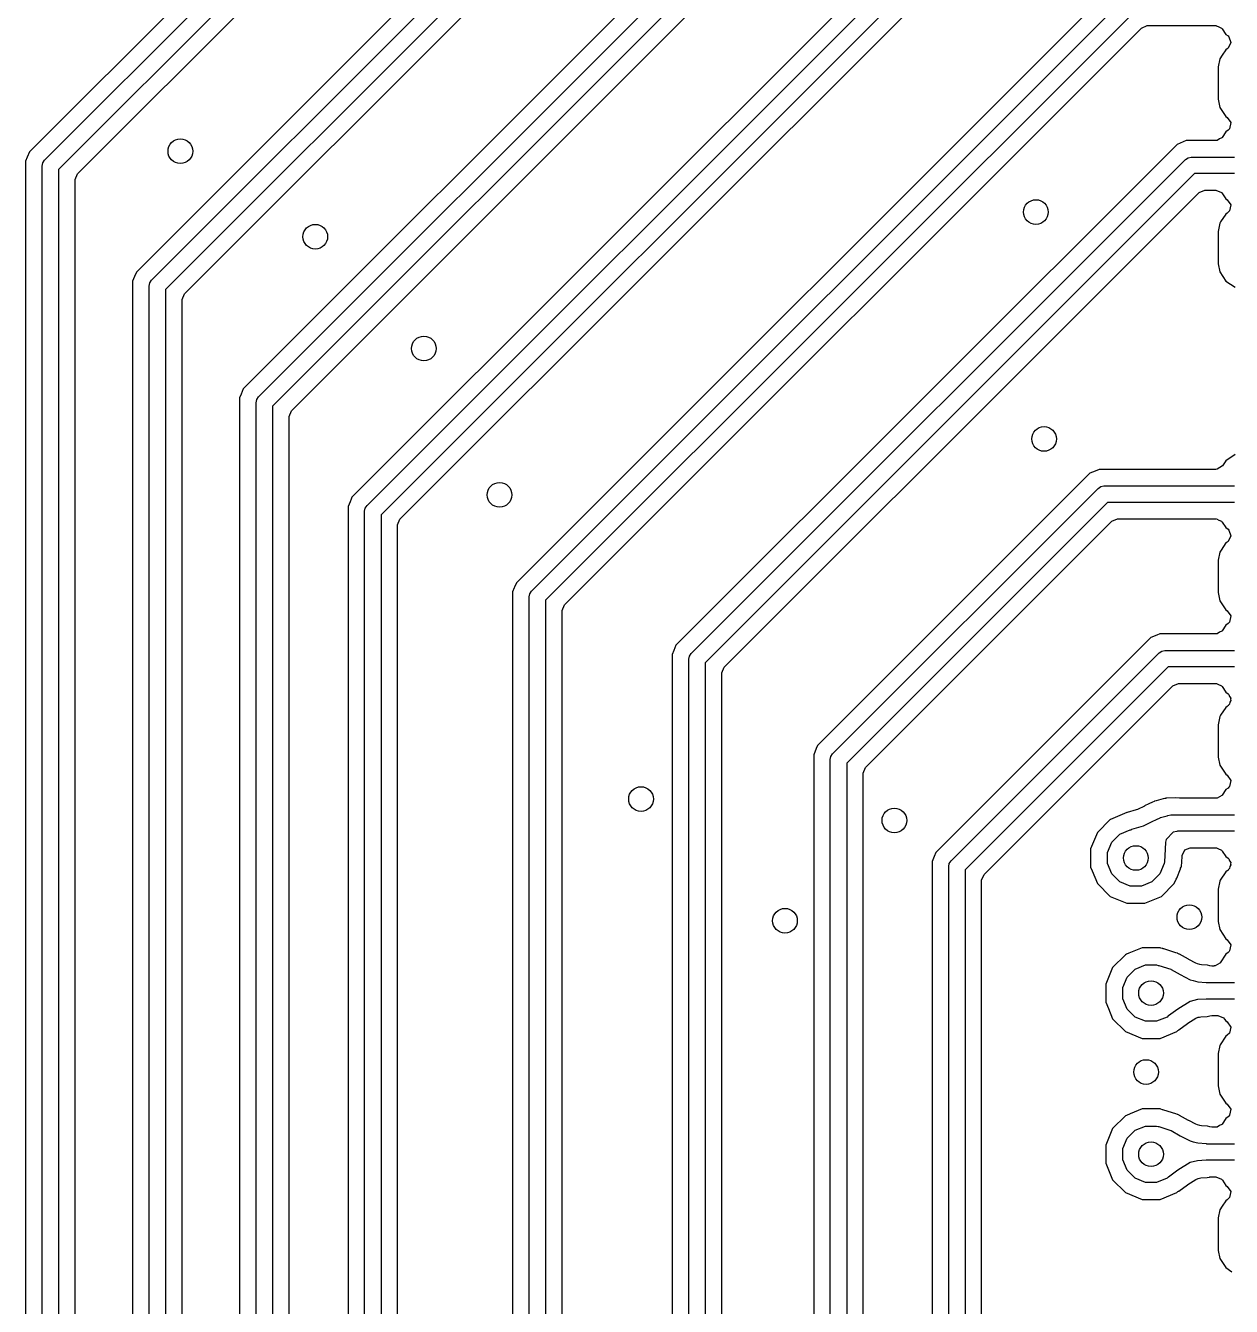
# Model space of a CAD drawing. Extents: x 114.9 to 199.6, y -137.1 to -76.7.
# Drawn here: x 173.15 to 180.48, y -113.12 to -105.33 of the extents above; entities that cross this region are included whole.
import ezdxf

# ---------------------------------------------------------------- set-up
doc = ezdxf.new("R2010")
doc.units = 0
doc.layers.add('BLACK', color=7, linetype='CONTINUOUS')

msp = doc.modelspace()

# ---------------------------------------------------------------- linework, layer by layer
at = {"layer": 'BLACK', "linetype": 'CONTINUOUS'}
for p, q in [((179.218744, -100.048415), (173.172413, -106.094745)), ((173.264645, -106.144645), (179.268644, -100.140645)), ((179.324711, -100.226), (173.35, -106.20071)), ((173.464852, -106.227987), (179.351987, -100.340852)), ((178.598745, -102.048413), (173.822414, -106.824745)), ((173.914645, -106.874645), (178.648645, -102.140645)), ((178.70471, -102.226), (174, -106.93071)), ((174.114852, -106.957988), (178.731988, -102.340852)), ((178.958744, -103.048415), (174.472413, -107.534745)), ((174.564645, -107.584645), (179.008645, -103.140645)), ((179.06471, -103.226), (174.65, -107.64071)), ((174.764852, -107.667987), (179.091987, -103.340852)), ((179.278744, -104.048415), (175.132414, -108.194744)), ((175.224645, -108.244645), (179.328644, -104.140645)), ((179.384711, -104.226), (175.31, -108.30071)), ((175.424852, -108.327987), (179.411987, -104.340852)), ((179.79875, -105.048409), (176.132414, -108.714745)), ((176.224645, -108.764645), (179.848645, -105.140645)), ((179.90471, -105.226), (176.31, -108.82071)), ((176.424852, -108.847988), (179.931988, -105.340852)), ((179.931988, -105.340852), (179.966636, -105.3265)), ((179.966636, -105.3265), (180.38301, -105.3265)), ((180.38301, -105.3265), (180.384924, -105.327293)), ((180.384924, -105.327293), (180.386897, -105.326654)), ((180.386897, -105.326654), (180.402, -105.334366)), ((180.402, -105.334366), (180.417658, -105.340852)), ((180.417658, -105.340852), (180.41979, -105.34345)), ((180.41979, -105.34345), (180.420297, -105.343709)), ((180.420297, -105.343709), (180.422159, -105.345893)), ((180.422159, -105.345893), (180.444569, -105.379431)), ((180.444569, -105.379431), (180.45894, -105.389034)), ((180.474912, -105.429887), (180.457857, -105.463287)), ((180.45894, -105.389034), (180.463353, -105.394209)), ((180.463353, -105.394209), (180.474912, -105.429887)), ((180.407287, -105.528365), (180.3975, -105.577567)), ((180.422896, -105.505004), (180.407287, -105.528365)), ((180.444568, -105.472568), (180.422896, -105.505004)), ((180.453289, -105.466742), (180.444568, -105.472568)), ((180.457857, -105.463287), (180.453289, -105.466742)), ((180.3975, -105.577567), (180.3975, -105.577569)), ((180.3975, -105.577569), (180.3975, -105.57757)), ((180.3975, -105.57757), (180.3975, -105.77443)), ((180.3975, -105.77443), (180.407287, -105.823635)), ((180.407287, -105.823635), (180.444568, -105.879431)), ((180.444568, -105.879431), (180.453289, -105.885258)), ((180.453289, -105.885258), (180.474125, -105.916441)), ((180.474125, -105.916441), (180.466808, -105.953223)), ((180.422159, -106.006106), (180.420297, -106.008291)), ((180.444569, -105.972569), (180.422159, -106.006106)), ((180.45894, -105.962965), (180.444569, -105.972569)), ((180.463353, -105.957791), (180.45894, -105.962965)), ((180.466808, -105.953223), (180.463353, -105.957791)), ((180.148745, -106.048414), (177.102413, -109.094745)), ((180.148747, -106.048413), (180.148745, -106.048414)), ((180.204062, -106.0255), (180.148747, -106.048413)), ((180.38301, -106.0255), (180.204062, -106.0255)), ((180.386355, -106.02517), (180.38301, -106.0255)), ((180.386897, -106.025346), (180.386355, -106.02517)), ((180.387451, -106.025062), (180.386897, -106.025346)), ((180.392569, -106.024559), (180.387451, -106.025062)), ((180.405956, -106.015613), (180.392569, -106.024559)), ((180.420297, -106.008291), (180.405956, -106.015613)), ((173.15899, -106.127151), (173.1495, -106.150064)), ((173.1495, -106.150064), (173.1495, -106.150065)), ((173.1495, -106.150065), (173.1495, -123.419936)), ((173.172413, -106.094746), (173.15899, -106.127149)), ((173.15899, -106.127149), (173.15899, -106.127151)), ((173.172413, -106.094745), (173.172413, -106.094746)), ((173.25, -106.18), (173.253806, -106.160866)), ((173.253806, -106.160866), (173.264645, -106.144645)), ((177.194645, -109.144645), (180.198645, -106.140644)), ((180.198645, -106.140644), (180.214866, -106.129806)), ((180.214866, -106.129806), (180.234, -106.126)), ((180.234, -106.126), (180.498, -106.126)), ((173.25, -123.39), (173.25, -106.18)), ((173.35, -106.20071), (173.35, -123.369289)), ((173.4505, -106.262635), (173.464852, -106.227987)), ((180.254711, -106.226), (177.28, -109.20071)), ((180.498, -106.226), (180.254711, -106.226)), ((173.4505, -123.307364), (173.4505, -106.262635)), ((179.457504, -107.165335), (180.281987, -106.340852)), ((180.281987, -106.340852), (180.316635, -106.3265)), ((180.316635, -106.3265), (180.38301, -106.3265)), ((180.38301, -106.3265), (180.417658, -106.340852)), ((180.417658, -106.340852), (180.423752, -106.348277)), ((180.423752, -106.348277), (180.444568, -106.379431)), ((180.444568, -106.379431), (180.453289, -106.385258)), ((180.453289, -106.385258), (180.474125, -106.416441)), ((180.444568, -106.472568), (180.412795, -106.520122)), ((180.453289, -106.466742), (180.444568, -106.472568)), ((180.466808, -106.453223), (180.453289, -106.466742)), ((180.474125, -106.416441), (180.466808, -106.453223)), ((180.407287, -106.528365), (180.3975, -106.577567)), ((180.412795, -106.520122), (180.407287, -106.528365)), ((180.3975, -106.577567), (180.3975, -106.577568)), ((180.3975, -106.577568), (180.3975, -106.57757)), ((180.3975, -106.57757), (180.3975, -106.77443)), ((180.3975, -106.77443), (180.407287, -106.823635)), ((173.811331, -106.851503), (173.7995, -106.880062)), ((173.811332, -106.851501), (173.811331, -106.851503)), ((173.822411, -106.82475), (173.811332, -106.851501)), ((173.822414, -106.824745), (173.822411, -106.82475)), ((180.407287, -106.823635), (180.444568, -106.879431)), ((173.7995, -106.880062), (173.7995, -123.150696)), ((173.9, -106.91), (173.903806, -106.890866)), ((173.9, -123.12076), (173.9, -106.91)), ((173.903806, -106.890866), (173.914645, -106.874645)), ((174, -106.93071), (174, -123.10005)), ((180.444568, -106.879431), (180.472995, -106.898425)), ((180.472995, -106.898425), (180.500365, -106.916713)), ((174.1005, -106.992636), (174.114852, -106.957988)), ((174.1005, -123.038124), (174.1005, -106.992636)), ((177.394852, -109.227987), (179.457504, -107.165335)), ((174.472413, -107.534746), (174.45899, -107.567149)), ((174.472413, -107.534745), (174.472413, -107.534746)), ((174.45899, -107.567151), (174.4495, -107.590064)), ((174.4495, -107.590064), (174.4495, -107.590065)), ((174.4495, -107.590065), (174.4495, -122.881456)), ((174.45899, -107.567149), (174.45899, -107.567151)), ((174.55, -107.62), (174.553806, -107.600866)), ((174.55, -122.85152), (174.55, -107.62)), ((174.553806, -107.600866), (174.564645, -107.584645)), ((174.65, -107.64071), (174.65, -122.830809)), ((174.7505, -107.702635), (174.764852, -107.667987)), ((174.7505, -122.768884), (174.7505, -107.702635)), ((180.500364, -107.935287), (180.444568, -107.972568)), ((179.674062, -108.0255), (179.650821, -108.035128)), ((180.38301, -108.0255), (179.674062, -108.0255)), ((180.392569, -108.024559), (180.38301, -108.0255)), ((180.423752, -108.003723), (180.392569, -108.024559)), ((180.444568, -107.972568), (180.423752, -108.003723)), ((179.618745, -108.048414), (177.962414, -109.704745)), ((179.61875, -108.048411), (179.618745, -108.048414)), ((179.650819, -108.035129), (179.61875, -108.048411)), ((179.650821, -108.035128), (179.650819, -108.035129)), ((178.054645, -109.754645), (179.668645, -108.140644)), ((179.668645, -108.140644), (179.684866, -108.129806)), ((179.684866, -108.129806), (179.704, -108.126)), ((179.704, -108.126), (180.498, -108.126)), ((175.121211, -108.221792), (175.1095, -108.250062)), ((175.1095, -108.250062), (175.1095, -122.622217)), ((175.127959, -108.205498), (175.121211, -108.221791)), ((175.121211, -108.221791), (175.121211, -108.221792)), ((175.132411, -108.194749), (175.127959, -108.205498)), ((175.132414, -108.194744), (175.132411, -108.194749)), ((175.21, -108.28), (175.213806, -108.260866)), ((175.213806, -108.260866), (175.224645, -108.244645)), ((179.724711, -108.226), (178.14, -109.81071)), ((180.498, -108.226), (179.724711, -108.226)), ((175.21, -122.59228), (175.21, -108.28)), ((175.31, -108.30071), (175.31, -122.57157)), ((175.4105, -108.362635), (175.424852, -108.327987)), ((178.254852, -109.837987), (179.751987, -108.340852)), ((179.751987, -108.340852), (179.786635, -108.3265)), ((179.786635, -108.3265), (180.38301, -108.3265)), ((180.38301, -108.3265), (180.384924, -108.327293)), ((180.384924, -108.327293), (180.386897, -108.326654)), ((180.386897, -108.326654), (180.402, -108.334366)), ((180.402, -108.334366), (180.417658, -108.340852)), ((180.417658, -108.340852), (180.41979, -108.34345)), ((180.41979, -108.34345), (180.420297, -108.343709)), ((180.420297, -108.343709), (180.422159, -108.345893)), ((175.4105, -122.509643), (175.4105, -108.362635)), ((180.422159, -108.345893), (180.444569, -108.379431)), ((180.444569, -108.379431), (180.45894, -108.389034)), ((180.45894, -108.389034), (180.463353, -108.394209)), ((180.463353, -108.394209), (180.474912, -108.429887)), ((180.444568, -108.472568), (180.415332, -108.516325)), ((180.453289, -108.466742), (180.444568, -108.472568)), ((180.457857, -108.463287), (180.453289, -108.466742)), ((180.474912, -108.429887), (180.457857, -108.463287)), ((180.407287, -108.528365), (180.3975, -108.577567)), ((180.3975, -108.577567), (180.3975, -108.577569)), ((180.3975, -108.577569), (180.3975, -108.57757)), ((180.3975, -108.57757), (180.3975, -108.77443)), ((180.415332, -108.516325), (180.407287, -108.528365)), ((176.132412, -108.714748), (176.121002, -108.742298)), ((176.132414, -108.714745), (176.132412, -108.714747)), ((176.132412, -108.714747), (176.132412, -108.714748)), ((176.11992, -108.744909), (176.1095, -108.770062)), ((176.1095, -108.770062), (176.1095, -122.702977)), ((176.119921, -108.744907), (176.11992, -108.744909)), ((176.121002, -108.742298), (176.119921, -108.744907)), ((176.21, -108.8), (176.213806, -108.780866)), ((176.21, -122.67304), (176.21, -108.8)), ((176.213806, -108.780866), (176.224645, -108.764645)), ((180.3975, -108.77443), (180.407287, -108.823635)), ((176.31, -108.82071), (176.31, -122.652329)), ((176.4105, -108.882636), (176.424852, -108.847988)), ((176.4105, -122.590404), (176.4105, -108.882636)), ((180.407287, -108.823635), (180.444568, -108.879431)), ((180.444568, -108.879431), (180.453289, -108.885258)), ((180.453289, -108.885258), (180.474125, -108.916441)), ((180.45894, -108.962965), (180.444569, -108.972569)), ((180.463353, -108.957791), (180.45894, -108.962965)), ((180.466808, -108.953223), (180.463353, -108.957791)), ((180.474125, -108.916441), (180.466808, -108.953223)), ((180.024971, -109.033409), (179.988748, -109.048412)), ((180.024973, -109.033408), (180.024971, -109.033409)), ((180.044062, -109.0255), (180.024973, -109.033408)), ((180.38301, -109.0255), (180.044062, -109.0255)), ((180.386355, -109.02517), (180.38301, -109.0255)), ((180.386897, -109.025346), (180.386355, -109.02517)), ((180.387451, -109.025062), (180.386897, -109.025346)), ((180.392569, -109.024559), (180.387451, -109.025062)), ((180.405956, -109.015613), (180.392569, -109.024559)), ((180.420297, -109.008291), (180.405956, -109.015613)), ((180.422159, -109.006106), (180.420297, -109.008291)), ((180.444569, -108.972569), (180.422159, -109.006106)), ((177.102413, -109.094746), (177.08899, -109.127149)), ((177.102413, -109.094745), (177.102413, -109.094746)), ((179.988745, -109.048414), (178.682414, -110.354745)), ((179.988747, -109.048413), (179.988745, -109.048414)), ((179.988748, -109.048412), (179.988747, -109.048413)), ((177.08899, -109.127151), (177.0795, -109.150064)), ((177.0795, -109.150064), (177.0795, -109.150065)), ((177.0795, -109.150065), (177.0795, -122.749937)), ((177.08899, -109.127149), (177.08899, -109.127151)), ((177.18, -109.18), (177.183806, -109.160866)), ((177.18, -122.72), (177.18, -109.18)), ((177.183806, -109.160866), (177.194645, -109.144645)), ((177.28, -109.20071), (177.28, -122.699289)), ((178.774645, -110.404645), (180.038645, -109.140645)), ((180.038645, -109.140645), (180.054866, -109.129806)), ((180.054866, -109.129806), (180.074, -109.126)), ((180.074, -109.126), (180.498, -109.126)), ((177.3805, -109.262635), (177.394852, -109.227987)), ((177.3805, -122.637364), (177.3805, -109.262635)), ((180.09471, -109.226), (178.86, -110.46071)), ((180.498, -109.226), (180.09471, -109.226)), ((178.974852, -110.487988), (180.121988, -109.340852)), ((180.121988, -109.340852), (180.156636, -109.3265)), ((180.156636, -109.3265), (180.38301, -109.3265)), ((180.38301, -109.3265), (180.384924, -109.327293)), ((180.384924, -109.327293), (180.386897, -109.326654)), ((180.386897, -109.326654), (180.395338, -109.331606)), ((180.395338, -109.331606), (180.417658, -109.340852)), ((180.417658, -109.340852), (180.420297, -109.343709)), ((180.420297, -109.343709), (180.422159, -109.345893)), ((180.422159, -109.345893), (180.444569, -109.379431)), ((180.444569, -109.379431), (180.45894, -109.389034)), ((180.45894, -109.389034), (180.463353, -109.394209)), ((180.463353, -109.394209), (180.467196, -109.406071)), ((180.467196, -109.406071), (180.474125, -109.416441)), ((180.474912, -109.429887), (180.46924, -109.440993)), ((180.474125, -109.416441), (180.472767, -109.423266)), ((180.472767, -109.423266), (180.474912, -109.429887)), ((180.444568, -109.472568), (180.412795, -109.520122)), ((180.453289, -109.466742), (180.444568, -109.472568)), ((180.45621, -109.46382), (180.453289, -109.466742)), ((180.457857, -109.463287), (180.45621, -109.46382)), ((180.459018, -109.461012), (180.457857, -109.463287)), ((180.466808, -109.453223), (180.459018, -109.461012)), ((180.46924, -109.440993), (180.466808, -109.453223)), ((180.407287, -109.528365), (180.3975, -109.577567)), ((180.3975, -109.577567), (180.3975, -109.577568)), ((180.3975, -109.577568), (180.3975, -109.57757)), ((180.3975, -109.57757), (180.3975, -109.77443)), ((180.412795, -109.520122), (180.407287, -109.528365)), ((177.955123, -109.722347), (177.9395, -109.760062)), ((177.955124, -109.722345), (177.955123, -109.722347)), ((177.962411, -109.70475), (177.955124, -109.722345)), ((177.962414, -109.704745), (177.962411, -109.70475)), ((177.9395, -109.760062), (177.9395, -122.690697)), ((178.04, -109.79), (178.043806, -109.770866)), ((178.04, -122.66076), (178.04, -109.79)), ((178.043806, -109.770866), (178.054645, -109.754645)), ((178.14, -109.81071), (178.14, -122.640049)), ((180.3975, -109.77443), (180.407287, -109.823635)), ((180.407287, -109.823635), (180.444568, -109.879431)), ((178.2405, -109.872635), (178.254852, -109.837987)), ((178.2405, -122.578124), (178.2405, -109.872635)), ((180.444568, -109.879431), (180.453289, -109.885258)), ((180.453289, -109.885258), (180.474125, -109.916441)), ((180.444569, -109.972569), (180.422159, -110.006106)), ((180.45894, -109.962965), (180.444569, -109.972569)), ((180.463353, -109.957791), (180.45894, -109.962965)), ((180.466808, -109.953223), (180.463353, -109.957791)), ((180.474125, -109.916441), (180.466808, -109.953223)), ((179.999242, -110.048316), (179.976022, -110.059621)), ((180.008745, -110.044252), (179.999242, -110.048316)), ((180.010886, -110.043459), (180.008745, -110.044252)), ((180.010908, -110.043451), (180.010886, -110.043459)), ((180.020735, -110.040346), (180.010908, -110.043451)), ((180.020755, -110.04034), (180.020735, -110.040346)), ((180.064534, -110.02883), (180.020755, -110.04034)), ((180.073585, -110.026894), (180.064534, -110.02883)), ((180.074118, -110.02678), (180.073585, -110.026893)), ((180.073585, -110.026893), (180.073585, -110.026894)), ((180.076247, -110.026427), (180.074118, -110.02678)), ((180.078809, -110.026123), (180.076247, -110.026427)), ((180.080315, -110.0255), (180.078809, -110.026123)), ((180.084077, -110.0255), (180.080315, -110.0255)), ((180.085978, -110.025275), (180.084077, -110.0255)), ((180.086407, -110.025244), (180.085978, -110.025275)), ((180.086433, -110.025241), (180.086407, -110.025244)), ((180.136451, -110.021664), (180.086433, -110.025241)), ((180.163942, -110.025118), (180.136451, -110.021664)), ((180.170049, -110.0255), (180.163942, -110.025118)), ((180.38301, -110.0255), (180.170049, -110.0255)), ((180.386355, -110.02517), (180.38301, -110.0255)), ((180.386897, -110.025346), (180.386355, -110.02517)), ((180.387451, -110.025062), (180.386897, -110.025346)), ((180.392569, -110.024559), (180.387451, -110.025062)), ((180.405956, -110.015613), (180.392569, -110.024559)), ((180.420297, -110.008291), (180.405956, -110.015613)), ((180.422159, -110.006106), (180.420297, -110.008291)), ((179.843729, -110.112617), (179.772279, -110.142213)), ((179.844885, -110.112333), (179.843729, -110.112617)), ((179.900537, -110.095989), (179.844885, -110.112333)), ((179.908501, -110.092873), (179.900537, -110.095989)), ((179.949857, -110.072363), (179.908501, -110.092873)), ((179.95039, -110.0721), (179.949856, -110.072362)), ((179.949856, -110.072362), (179.949857, -110.072363)), ((179.950391, -110.072101), (179.95039, -110.0721)), ((179.95047, -110.072062), (179.950391, -110.072101)), ((179.976022, -110.059621), (179.95047, -110.072062)), ((180.047561, -110.142379), (180.08835, -110.131654)), ((180.08835, -110.131654), (180.091117, -110.129806)), ((180.091117, -110.129806), (180.110251, -110.126)), ((180.110251, -110.126), (180.498, -110.126)), ((179.741794, -110.154841), (179.664298, -110.232337)), ((179.743967, -110.153941), (179.741794, -110.154841)), ((179.772279, -110.142213), (179.743967, -110.153941)), ((179.869816, -110.21676), (179.87392, -110.213762)), ((179.87392, -110.213762), (179.943254, -110.193401)), ((179.943254, -110.193401), (179.996652, -110.166917)), ((179.996652, -110.166917), (179.996729, -110.16688)), ((179.996729, -110.16688), (180.022679, -110.154245)), ((180.022679, -110.154245), (180.045425, -110.143171)), ((180.045425, -110.143171), (180.047561, -110.142379)), ((179.664298, -110.232337), (179.622354, -110.333595)), ((179.726217, -110.354256), (179.752347, -110.291172)), ((179.752347, -110.291172), (179.800629, -110.24289)), ((179.800629, -110.24289), (179.863713, -110.21676)), ((179.863713, -110.21676), (179.869816, -110.21676)), ((180.077296, -110.291151), (180.076342, -110.333869)), ((180.081151, -110.27581), (180.077296, -110.291151)), ((180.125518, -110.231443), (180.081151, -110.27581)), ((180.146838, -110.227699), (180.125518, -110.231443)), ((180.150104, -110.226), (180.146838, -110.227699)), ((180.498, -110.226), (180.150104, -110.226)), ((178.682411, -110.35475), (178.67219, -110.379429)), ((178.682414, -110.354745), (178.682411, -110.35475)), ((179.622354, -110.333595), (179.622354, -110.443198)), ((179.726217, -110.422538), (179.726217, -110.354256)), ((180.076325, -110.334289), (180.071805, -110.411808)), ((180.076342, -110.333869), (180.076325, -110.334289)), ((180.179767, -110.372647), (180.196111, -110.338894)), ((180.196111, -110.338894), (180.228684, -110.3265)), ((180.228684, -110.3265), (180.38301, -110.3265)), ((180.38301, -110.3265), (180.384924, -110.327293)), ((180.384924, -110.327293), (180.386897, -110.326654)), ((180.386897, -110.326654), (180.395338, -110.331606)), ((180.395338, -110.331606), (180.417658, -110.340852)), ((180.417658, -110.340852), (180.420297, -110.343709)), ((180.420297, -110.343709), (180.422159, -110.345893)), ((180.422159, -110.345893), (180.444569, -110.379431)), ((178.672189, -110.379431), (178.6595, -110.410062)), ((178.6595, -110.410062), (178.6595, -122.491458)), ((178.67219, -110.379429), (178.672189, -110.379431)), ((178.76, -110.44), (178.763806, -110.420866)), ((178.76, -122.46152), (178.76, -110.44)), ((178.763806, -110.420866), (178.774645, -110.404645)), ((179.622354, -110.443198), (179.631823, -110.466058)), ((179.752347, -110.485622), (179.726217, -110.422538)), ((180.069491, -110.422538), (180.043361, -110.485622)), ((180.071011, -110.415414), (180.069491, -110.419273)), ((180.069491, -110.419273), (180.069491, -110.422538)), ((180.071805, -110.411808), (180.071011, -110.415414)), ((180.170077, -110.451106), (180.173354, -110.443197)), ((180.173354, -110.443195), (180.174161, -110.439141)), ((180.173354, -110.443197), (180.173354, -110.443195)), ((180.174161, -110.439141), (180.1745, -110.436026)), ((180.1745, -110.436026), (180.174662, -110.435287)), ((180.174662, -110.435287), (180.174837, -110.434494)), ((180.174837, -110.434494), (180.177126, -110.417949)), ((180.177126, -110.417949), (180.179767, -110.372647)), ((180.444569, -110.379431), (180.45894, -110.389034)), ((180.45894, -110.389034), (180.463353, -110.394209)), ((180.463353, -110.394209), (180.467196, -110.406071)), ((180.46924, -110.440993), (180.466808, -110.453223)), ((180.467196, -110.406071), (180.474125, -110.416441)), ((180.474912, -110.429887), (180.46924, -110.440993)), ((180.474125, -110.416441), (180.472767, -110.423266)), ((180.472767, -110.423266), (180.474912, -110.429887)), ((178.86, -110.46071), (178.86, -122.44081)), ((178.9605, -110.522636), (178.974852, -110.487988)), ((178.9605, -114.645198), (178.9605, -110.522636)), ((179.631823, -110.466058), (179.664297, -110.544455)), ((179.800629, -110.533904), (179.752347, -110.485622)), ((180.043361, -110.485622), (179.995079, -110.533904)), ((180.131411, -110.544455), (180.142662, -110.517291)), ((180.142662, -110.517291), (180.146824, -110.510821)), ((180.146824, -110.510821), (180.169173, -110.454074)), ((180.169173, -110.454074), (180.170077, -110.451106)), ((180.411115, -110.522636), (180.407287, -110.528365)), ((180.444568, -110.472568), (180.411115, -110.522636)), ((180.453289, -110.466742), (180.444568, -110.472568)), ((180.45621, -110.46382), (180.453289, -110.466742)), ((180.457857, -110.463287), (180.45621, -110.46382)), ((180.459018, -110.461012), (180.457857, -110.463287)), ((180.466808, -110.453223), (180.459018, -110.461012)), ((179.664297, -110.544455), (179.664298, -110.544456)), ((179.664298, -110.544456), (179.664299, -110.544458)), ((179.664299, -110.544458), (179.741793, -110.621952)), ((179.863713, -110.560034), (179.800629, -110.533904)), ((179.931995, -110.560034), (179.863713, -110.560034)), ((179.995079, -110.533904), (179.931995, -110.560034)), ((180.053912, -110.621954), (180.131411, -110.544455)), ((180.407287, -110.528365), (180.3975, -110.577567)), ((180.3975, -110.577567), (180.3975, -110.577569)), ((180.3975, -110.577569), (180.3975, -110.57757)), ((180.3975, -110.57757), (180.3975, -110.77443)), ((179.741793, -110.621952), (179.741794, -110.621952)), ((179.741794, -110.621952), (179.741796, -110.621954)), ((179.741796, -110.621954), (179.843054, -110.663897)), ((179.843054, -110.663897), (179.843056, -110.663897)), ((179.843056, -110.663897), (179.952652, -110.663897)), ((179.952652, -110.663897), (179.952654, -110.663897)), ((179.952654, -110.663897), (180.053912, -110.621954)), ((180.3975, -110.77443), (180.407287, -110.823635)), ((180.407287, -110.823635), (180.444568, -110.879431)), ((180.444568, -110.879431), (180.453289, -110.885258)), ((180.453289, -110.885258), (180.474125, -110.916441)), ((179.83394, -110.976444), (179.756444, -111.05394)), ((179.840304, -110.973808), (179.83394, -110.976444)), ((179.854269, -110.968023), (179.840304, -110.973808)), ((179.935198, -110.9345), (179.854269, -110.968023)), ((179.9352, -110.9345), (179.935198, -110.9345)), ((180.0448, -110.9345), (179.9352, -110.9345)), ((180.044801, -110.9345), (180.0448, -110.9345)), ((180.049525, -110.936457), (180.044801, -110.9345)), ((180.058961, -110.939036), (180.049525, -110.936457)), ((180.058957, -110.939054), (180.058961, -110.939036)), ((180.060096, -110.939346), (180.058957, -110.939054)), ((180.061386, -110.939699), (180.060096, -110.939346)), ((180.061572, -110.939725), (180.061386, -110.939699)), ((180.062703, -110.940015), (180.061572, -110.939725)), ((180.067868, -110.941481), (180.062703, -110.940015)), ((180.140941, -110.964235), (180.067868, -110.941481)), ((180.14095, -110.964238), (180.140941, -110.964235)), ((180.151199, -110.968023), (180.14095, -110.964238)), ((180.151229, -110.968035), (180.151199, -110.968023)), ((180.153418, -110.968975), (180.151229, -110.968035)), ((180.153421, -110.968977), (180.153418, -110.968975)), ((180.15343, -110.968981), (180.153421, -110.968977)), ((180.160608, -110.972514), (180.15343, -110.968981)), ((180.163217, -110.973798), (180.160608, -110.972514)), ((180.163245, -110.973812), (180.163217, -110.973798)), ((180.218098, -111.004441), (180.163245, -110.973812)), ((180.444569, -110.972569), (180.409217, -111.025476)), ((180.459588, -110.962533), (180.444569, -110.972569)), ((180.464324, -110.956616), (180.459588, -110.962533)), ((180.466808, -110.953223), (180.464324, -110.956616)), ((180.474125, -110.916441), (180.466808, -110.953223)), ((179.756444, -111.05394), (179.7145, -111.155198)), ((179.844493, -111.112775), (179.892775, -111.064493)), ((179.892775, -111.064493), (179.955859, -111.038363)), ((179.955859, -111.038363), (180.024141, -111.038363)), ((180.024141, -111.038363), (180.033557, -111.042263)), ((180.033557, -111.042263), (180.035356, -111.041916)), ((180.035356, -111.041916), (180.036482, -111.042205)), ((180.036482, -111.042205), (180.109579, -111.064966)), ((180.109579, -111.064966), (180.111803, -111.065921)), ((180.111803, -111.065921), (180.168, -111.0973)), ((180.218912, -111.004886), (180.218098, -111.004441)), ((180.261536, -111.027639), (180.218912, -111.004886)), ((180.272002, -111.031762), (180.261536, -111.027639)), ((180.286832, -111.035711), (180.272002, -111.031762)), ((180.295861, -111.03723), (180.286832, -111.035711)), ((180.333496, -111.039986), (180.295861, -111.03723)), ((180.347057, -111.043732), (180.333496, -111.039986)), ((180.360101, -111.0455), (180.347057, -111.043732)), ((180.369647, -111.0455), (180.360101, -111.0455)), ((180.374449, -111.045026), (180.369647, -111.0455)), ((180.37505, -111.045201), (180.374449, -111.045026)), ((180.375566, -111.044916), (180.37505, -111.045201)), ((180.379207, -111.044558), (180.375566, -111.044916)), ((180.393182, -111.03522), (180.379207, -111.044558)), ((180.407905, -111.027116), (180.393182, -111.03522)), ((180.409217, -111.025476), (180.407905, -111.027116)), ((179.818363, -111.175859), (179.844493, -111.112775)), ((180.168, -111.0973), (180.227603, -111.129117)), ((180.227603, -111.129117), (180.227605, -111.129118)), ((180.227605, -111.129118), (180.245542, -111.133893)), ((180.245542, -111.133893), (180.273697, -111.14139)), ((180.273697, -111.14139), (180.325793, -111.145205)), ((180.325793, -111.145205), (180.327374, -111.146)), ((180.327374, -111.146), (180.498, -111.146)), ((179.7145, -111.155198), (179.7145, -111.264801)), ((179.818363, -111.244141), (179.818363, -111.175859)), ((179.7145, -111.264801), (179.730565, -111.303585)), ((179.730565, -111.303585), (179.756443, -111.366058)), ((179.844493, -111.307225), (179.818363, -111.244141)), ((180.227233, -111.260888), (180.153777, -111.30727)), ((180.272405, -111.249669), (180.227233, -111.260888)), ((180.272413, -111.249668), (180.272405, -111.249669)), ((180.325604, -111.24663), (180.272413, -111.249668)), ((180.32701, -111.246), (180.325604, -111.24663)), ((180.498, -111.246), (180.32701, -111.246)), ((179.756443, -111.366058), (179.756444, -111.366059)), ((179.756444, -111.366059), (179.756445, -111.366061)), ((179.756445, -111.366061), (179.833939, -111.443555)), ((179.892775, -111.355507), (179.844493, -111.307225)), ((179.955859, -111.381637), (179.892775, -111.355507)), ((180.024141, -111.381637), (179.955859, -111.381637)), ((180.087225, -111.355507), (180.024141, -111.381637)), ((180.093479, -111.349252), (180.087225, -111.355507)), ((180.097019, -111.348407), (180.093479, -111.349252)), ((180.153755, -111.307285), (180.097019, -111.348407)), ((180.153777, -111.30727), (180.153755, -111.307285)), ((180.214246, -111.393857), (180.262494, -111.363392)), ((180.262494, -111.363392), (180.276836, -111.357272)), ((180.276836, -111.357272), (180.283825, -111.355536)), ((180.283825, -111.355536), (180.292832, -111.354173)), ((180.292832, -111.354173), (180.331621, -111.351958)), ((180.331621, -111.351958), (180.346719, -111.348277)), ((180.346719, -111.348277), (180.348286, -111.347895)), ((180.348286, -111.347895), (180.359893, -111.3465)), ((180.359893, -111.3465), (180.396374, -111.3465)), ((180.396374, -111.3465), (180.431022, -111.360852)), ((180.431022, -111.360852), (180.437116, -111.368278)), ((180.437116, -111.368278), (180.444567, -111.37943)), ((180.444567, -111.37943), (180.453289, -111.385258)), ((179.833939, -111.443555), (179.83394, -111.443555)), ((179.83394, -111.443555), (179.833942, -111.443557)), ((179.833942, -111.443557), (179.9352, -111.4855)), ((180.0448, -111.4855), (180.146058, -111.443557)), ((180.146058, -111.443557), (180.146898, -111.442716)), ((180.146898, -111.442716), (180.153056, -111.437497)), ((180.153056, -111.437497), (180.156845, -111.434788)), ((180.156845, -111.434788), (180.158933, -111.433829)), ((180.158933, -111.433829), (180.211938, -111.395409)), ((180.211938, -111.395409), (180.211961, -111.395404)), ((180.211961, -111.395404), (180.214246, -111.393857)), ((180.453289, -111.385258), (180.474125, -111.416441)), ((180.466808, -111.453223), (180.453289, -111.466742)), ((180.474125, -111.416441), (180.466808, -111.453223)), ((179.9352, -111.4855), (179.935202, -111.4855)), ((179.935202, -111.4855), (180.044798, -111.4855)), ((180.044798, -111.4855), (180.0448, -111.4855)), ((180.407287, -111.528365), (180.3975, -111.577567)), ((180.409731, -111.524707), (180.407287, -111.528365)), ((180.444568, -111.472568), (180.409731, -111.524707)), ((180.453289, -111.466742), (180.444568, -111.472568)), ((180.3975, -111.577567), (180.3975, -111.577569)), ((180.3975, -111.577569), (180.3975, -111.57757)), ((180.3975, -111.57757), (180.3975, -111.77443)), ((180.3975, -111.77443), (180.407287, -111.823635)), ((180.407287, -111.823635), (180.444568, -111.879431)), ((179.935198, -111.9145), (179.863414, -111.944235)), ((179.9352, -111.9145), (179.935198, -111.9145)), ((180.0448, -111.9145), (179.9352, -111.9145)), ((180.044801, -111.9145), (180.0448, -111.9145)), ((180.049525, -111.916457), (180.044801, -111.9145)), ((180.058961, -111.919036), (180.049525, -111.916457)), ((180.058957, -111.919054), (180.058961, -111.919036)), ((180.060096, -111.919346), (180.058957, -111.919054)), ((180.061386, -111.919699), (180.060096, -111.919346)), ((180.061572, -111.919725), (180.061386, -111.919699)), ((180.062703, -111.920015), (180.061572, -111.919725)), ((180.067868, -111.921481), (180.062703, -111.920015)), ((180.140941, -111.944235), (180.067868, -111.921481)), ((180.444568, -111.879431), (180.453289, -111.885258)), ((180.453289, -111.885258), (180.474125, -111.916441)), ((180.474125, -111.916441), (180.466808, -111.953223)), ((179.83394, -111.956444), (179.756444, -112.03394)), ((179.840304, -111.953808), (179.83394, -111.956444)), ((179.863414, -111.944235), (179.840304, -111.953808)), ((180.14095, -111.944238), (180.140941, -111.944235)), ((180.151199, -111.948023), (180.14095, -111.944238)), ((180.151229, -111.948035), (180.151199, -111.948023)), ((180.153418, -111.948975), (180.151229, -111.948035)), ((180.153421, -111.948977), (180.153418, -111.948975)), ((180.15343, -111.948981), (180.153421, -111.948977)), ((180.160608, -111.952514), (180.15343, -111.948981)), ((180.163217, -111.953798), (180.160608, -111.952514)), ((180.163245, -111.953812), (180.163217, -111.953798)), ((180.218098, -111.984441), (180.163245, -111.953812)), ((180.218912, -111.984886), (180.218098, -111.984441)), ((180.261536, -112.007639), (180.218912, -111.984886)), ((180.444569, -111.972569), (180.422159, -112.006106)), ((180.45894, -111.962965), (180.444569, -111.972569)), ((180.463353, -111.957791), (180.45894, -111.962965)), ((180.466808, -111.953223), (180.463353, -111.957791)), ((179.756444, -112.03394), (179.7145, -112.135198)), ((179.844493, -112.092775), (179.892775, -112.044493)), ((179.892775, -112.044493), (179.955859, -112.018363)), ((179.955859, -112.018363), (180.024141, -112.018363)), ((180.024141, -112.018363), (180.033557, -112.022263)), ((180.033557, -112.022263), (180.035356, -112.021916)), ((180.035356, -112.021916), (180.036482, -112.022205)), ((180.036482, -112.022205), (180.109579, -112.044966)), ((180.109579, -112.044966), (180.111803, -112.045921)), ((180.111803, -112.045921), (180.168, -112.0773)), ((180.168, -112.0773), (180.227603, -112.109117)), ((180.272002, -112.011762), (180.261536, -112.007639)), ((180.286832, -112.015711), (180.272002, -112.011762)), ((180.295861, -112.01723), (180.286832, -112.015711)), ((180.333496, -112.019986), (180.295861, -112.01723)), ((180.347057, -112.023732), (180.333496, -112.019986)), ((180.360101, -112.0255), (180.347057, -112.023732)), ((180.38301, -112.0255), (180.360101, -112.0255)), ((180.386355, -112.02517), (180.38301, -112.0255)), ((180.386897, -112.025346), (180.386355, -112.02517)), ((180.387451, -112.025062), (180.386897, -112.025346)), ((180.392569, -112.024559), (180.387451, -112.025062)), ((180.405956, -112.015613), (180.392569, -112.024559)), ((180.420297, -112.008291), (180.405956, -112.015613)), ((180.422159, -112.006106), (180.420297, -112.008291)), ((179.7145, -112.135198), (179.7145, -112.244801)), ((179.818363, -112.155859), (179.844493, -112.092775)), ((179.818363, -112.224141), (179.818363, -112.155859)), ((180.227603, -112.109117), (180.227605, -112.109118)), ((180.227605, -112.109118), (180.245542, -112.113893)), ((180.245542, -112.113893), (180.273697, -112.12139)), ((180.273697, -112.12139), (180.325793, -112.125205)), ((180.325793, -112.125205), (180.327374, -112.126)), ((180.327374, -112.126), (180.498, -112.126)), ((179.844493, -112.287225), (179.818363, -112.224141)), ((180.272405, -112.229669), (180.227233, -112.240888)), ((180.272413, -112.229668), (180.272405, -112.229669)), ((180.325604, -112.22663), (180.272413, -112.229668)), ((180.32701, -112.226), (180.325604, -112.22663)), ((180.498, -112.226), (180.32701, -112.226)), ((179.7145, -112.244801), (179.730944, -112.2845)), ((179.730944, -112.2845), (179.756443, -112.346058)), ((179.892775, -112.335507), (179.844493, -112.287225)), ((180.153755, -112.287285), (180.097019, -112.328407)), ((180.153777, -112.28727), (180.153755, -112.287285)), ((180.227233, -112.240888), (180.153777, -112.28727)), ((179.756443, -112.346058), (179.756444, -112.346059)), ((179.756444, -112.346059), (179.756445, -112.346061)), ((179.756445, -112.346061), (179.833939, -112.423555)), ((179.955859, -112.361637), (179.892775, -112.335507)), ((180.024141, -112.361637), (179.955859, -112.361637)), ((180.087225, -112.335507), (180.024141, -112.361637)), ((180.093479, -112.329252), (180.087225, -112.335507)), ((180.097019, -112.328407), (180.093479, -112.329252)), ((180.158933, -112.413829), (180.211938, -112.375409)), ((180.211938, -112.375409), (180.211961, -112.375404)), ((180.211961, -112.375404), (180.214246, -112.373857)), ((180.214246, -112.373857), (180.262494, -112.343392)), ((180.262494, -112.343392), (180.276836, -112.337272)), ((180.276836, -112.337272), (180.283825, -112.335536)), ((180.283825, -112.335536), (180.292832, -112.334173)), ((180.292832, -112.334173), (180.331621, -112.331958)), ((180.331621, -112.331958), (180.346091, -112.32843)), ((180.346091, -112.32843), (180.348286, -112.327895)), ((180.348286, -112.327895), (180.359893, -112.3265)), ((180.359893, -112.3265), (180.38301, -112.3265)), ((180.38301, -112.3265), (180.417658, -112.340852)), ((180.417658, -112.340852), (180.423752, -112.348277)), ((180.423752, -112.348277), (180.444568, -112.379431)), ((180.444568, -112.379431), (180.453289, -112.385258)), ((180.453289, -112.385258), (180.474125, -112.416441)), ((179.833939, -112.423555), (179.83394, -112.423555)), ((179.83394, -112.423555), (179.833942, -112.423557)), ((179.833942, -112.423557), (179.9352, -112.4655)), ((179.9352, -112.4655), (179.935202, -112.4655)), ((179.935202, -112.4655), (180.044798, -112.4655)), ((180.044798, -112.4655), (180.0448, -112.4655)), ((180.0448, -112.4655), (180.146058, -112.423557)), ((180.146058, -112.423557), (180.146898, -112.422716)), ((180.146898, -112.422716), (180.153056, -112.417497)), ((180.153056, -112.417497), (180.156845, -112.414788)), ((180.156845, -112.414788), (180.158933, -112.413829)), ((180.444568, -112.472568), (180.422475, -112.505634)), ((180.453289, -112.466742), (180.444568, -112.472568)), ((180.466808, -112.453223), (180.453289, -112.466742)), ((180.474125, -112.416441), (180.466808, -112.453223)), ((180.407287, -112.528365), (180.3975, -112.577567)), ((180.422475, -112.505634), (180.407287, -112.528365)), ((180.3975, -112.577567), (180.3975, -112.577569)), ((180.3975, -112.577569), (180.3975, -112.57757)), ((180.3975, -112.57757), (180.3975, -112.77443)), ((180.3975, -112.77443), (180.407287, -112.823635)), ((180.407287, -112.823635), (180.444568, -112.879431)), ((180.444568, -112.879431), (180.481683, -112.90423))]:
    msp.add_line(p, q, dxfattribs=at)
at = {"layer": 'BLACK'}
for centre in [(174.09, -106.09), (179.29, -106.46), (174.91, -106.61), (175.57, -107.29), (179.34, -107.84), (176.03, -108.18), (176.89, -110.03), (178.43, -110.16), (179.897854, -110.388397), (180.223, -110.748249), (177.765, -110.77), (179.99, -111.21), (179.96, -111.69), (179.99, -112.19)]:
    msp.add_circle(centre, 0.075, dxfattribs=at)
at = {"layer": 'WHITE'}
for centre in [(174.09, -106.09), (179.29, -106.46), (174.91, -106.61), (175.57, -107.29), (179.34, -107.84), (176.03, -108.18), (176.89, -110.03), (178.43, -110.16), (179.897854, -110.388397), (180.223, -110.748249), (177.765, -110.77), (179.99, -111.21), (179.96, -111.69), (179.99, -112.19)]:
    msp.add_circle(centre, 0.075, dxfattribs=at)

doc.saveas('drawing.dxf')
